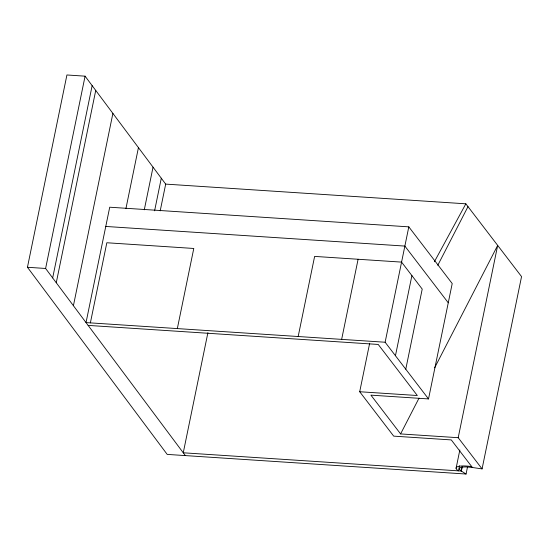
<?xml version="1.0" encoding="UTF-8"?>
<svg xmlns="http://www.w3.org/2000/svg" width="549" height="549" viewBox="0 0 549 549"><rect width="100%" height="100%" fill="white"/><g stroke="black" fill="none" stroke-linecap="round" stroke-linejoin="round"><path stroke-width="0.82" d="M467.439 467.309L466.06 474.027L167.198 454.4L27.45 267.274L66.923 74.973L85.081 76.167L165.688 184.107L160.198 210.864M185.356 455.595L45.608 268.468L85.081 76.167M52.67 277.924L92.143 85.623M56.266 282.742L95.739 90.441M73.415 305.711L112.895 113.41M90.379 322.881L106.829 242.754L193.783 248.464L177.334 328.59M125.913 208.661L138.444 147.626M144.284 209.8L153.034 167.164M154.598 210.823L161.289 178.219M207.906 332.701L183.256 452.788L461.352 471.049L466.06 474.027M298.176 336.523L314.625 256.404L401.58 262.113L422.215 289.076L405.773 369.202M341.65 339.378L358.099 259.258M165.688 184.107L465.847 203.816L521.55 276.593L482.077 468.894L472.408 467.501L451.292 439.921L393.688 436.132L359.705 391.739L369.662 343.249M385.13 342.233L408.813 226.854L109.718 207.213L86.028 322.592L385.13 342.233L428.522 398.931L452.211 283.545L408.813 226.854M395.452 355.718L411.901 275.591M482.077 468.894L458.202 437.704L497.675 245.403L434.657 367.789M456.082 468.311L459.842 449.981M459.492 465.82L458.456 470.857A20.162 4.605 11.6 0 1 471.721 466.602M462.038 466.719L461.352 471.049L462.217 466.849M437.793 265.277L467.995 206.63M458.202 437.704L400.598 433.923L418.997 398.19M434.376 261.777L465.847 203.816M105.765 226.449L404.867 246.082L448.259 302.78M27.45 267.274L45.608 268.468M88.128 325.399L378.22 344.449L417.309 395.52L359.705 391.739M428.522 398.931L370.918 395.143L400.598 433.923M472.408 467.501L467.666 467.014A16.806 3.836 11.6 0 0 459.657 469.58L461.352 471.049"/></g></svg>
